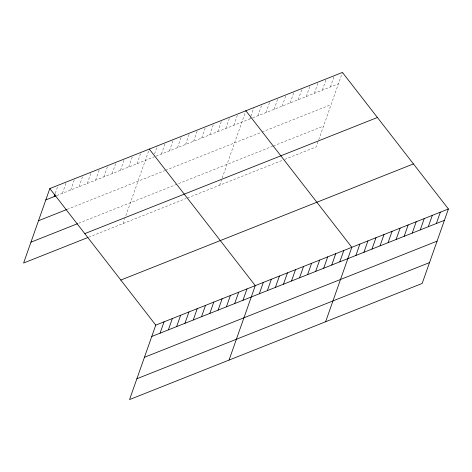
<?xml version="1.0" encoding="UTF-8"?>
<svg xmlns="http://www.w3.org/2000/svg" width="472" height="472" viewBox="0 0 472 472"><rect width="100%" height="100%" fill="white"/><g stroke="black" fill="none" stroke-linecap="round" stroke-linejoin="round"><path stroke-width="0.35" stroke-dasharray="2.36 1.77" d="M55.289 193.29L57.637 186.617M62.404 193.337L66.399 181.991M70.694 190.045L74.688 178.699M78.989 186.753L82.983 175.407M87.279 183.46L91.273 172.121M95.568 180.174L99.326 169.495M103.858 176.882L107.858 165.536M112.153 173.59L115.911 162.917M120.443 170.298L124.437 158.958M128.732 167.011L132.726 155.666M137.028 163.719L141.022 152.373M123.092 223.533L124.927 218.329M125.841 215.722L149.311 149.087M154.539 153.896L157.359 145.889M161.412 154.043L165.406 142.697M169.46 150.845L173.454 139.505M177.507 147.653L181.502 136.308M185.549 144.462L189.549 133.116M193.597 141.264L197.591 129.924M201.644 138.072L205.639 126.726M209.692 134.88L213.686 123.534M217.739 131.682L221.734 120.342M225.787 128.49L229.781 117.144M233.835 125.298L237.829 113.953M219.663 185.207L221.492 180.003M222.182 178.05L245.877 110.761M249.93 118.909L250.632 116.909M250.868 116.242L253.924 107.563M257.977 115.717L261.972 104.371M266.025 112.519L270.019 101.179M274.073 109.327L278.067 97.981M282.12 106.135L286.115 94.789M290.168 102.937L294.162 91.597M298.215 99.745L302.21 88.4M306.263 96.553L310.257 85.208M314.305 93.356L318.305 82.016M322.352 90.164L326.353 78.818M330.4 86.972L334.394 75.626M318.063 141.677L316.228 146.88L284.038 159.654M318.748 139.724L342.442 72.434M56.664 195.614L155.376 156.438M156.043 156.173L251.942 118.112M252.614 117.847L338.448 83.774M67.189 209.35L164.805 170.604M165.477 170.339L261.376 132.278M262.043 132.012L331.114 104.601M78.765 223.209L272.592 146.285M273.264 146.019L323.562 126.053M88.653 237.204L186.127 198.517M187.472 197.98L282.698 160.191"/><path stroke-width="0.71" d="M448.4 208.978L155.772 325.119L129.558 399.566L422.18 283.43L448.4 208.978L342.442 72.434L49.82 188.57L23.6 263.022L88.016 237.457M54.115 196.623L55.053 193.957M160.067 333.173L164.067 321.827M168.362 329.881L172.357 318.535M176.652 326.589L180.646 315.249M184.941 323.302L188.936 311.957M193.237 320.01L197.231 308.664M201.526 316.718L205.521 305.378M209.816 313.432L213.81 302.086M218.105 310.139L222.1 298.794M226.401 306.847L230.395 295.502M234.69 303.555L238.684 292.215M242.98 300.269L246.974 288.923M229.05 360.083L255.263 285.631L149.311 149.087M259.317 293.785L263.311 282.439M267.364 290.587L271.359 279.247M275.412 287.395L279.406 276.049M283.46 284.203L287.454 272.857M291.507 281.005L295.502 269.665M299.555 277.813L303.549 266.468M307.602 274.621L311.597 263.276M315.65 271.424L319.644 260.084M323.698 268.232L327.692 256.886M331.745 265.04L335.739 253.694M339.793 261.842L343.787 250.502M325.615 321.757L351.835 247.304L245.877 110.761M355.888 255.458L359.882 244.112M363.936 252.26L367.93 240.921M371.977 249.068L375.977 237.723M380.025 245.877L384.019 234.531M388.072 242.679L392.067 231.339M396.12 239.487L400.114 228.141M404.168 236.295L408.162 224.949M412.215 233.097L416.21 221.757M420.263 229.905L424.257 218.56M428.31 226.713L432.305 215.368M436.358 223.516L440.352 212.176M45.825 199.916L56.026 195.868M38.492 220.743L66.552 209.603M30.934 242.195L77.491 223.716M84.783 233.634L377.411 117.493M120.808 280.061L413.437 163.92M151.778 336.465L444.406 220.324M144.444 357.286L437.072 241.151M136.892 378.745L429.514 262.603M49.82 188.57L155.772 325.119"/></g></svg>
